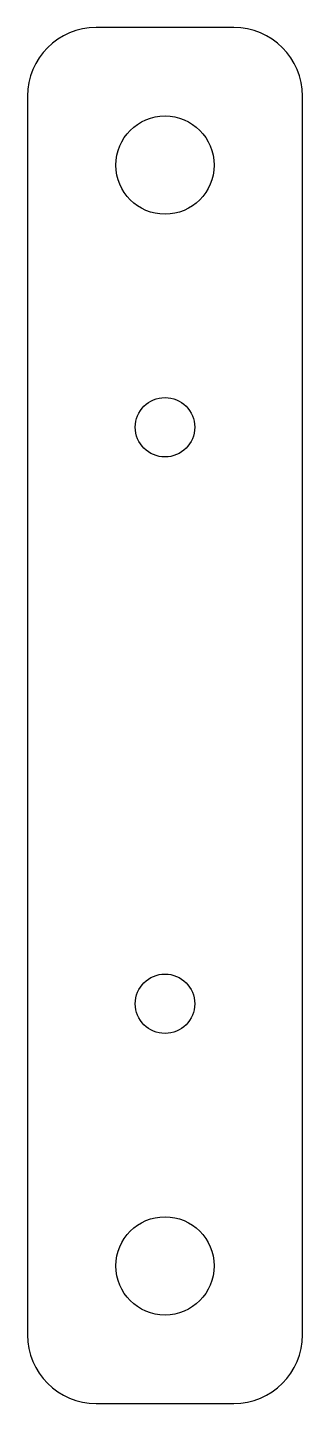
# Model space of a CAD drawing. Extents: x -65 to -45, y -50 to 50.
import ezdxf

# ---------------------------------------------------------------- set-up
doc = ezdxf.new("R2010")
doc.units = 0
doc.header["$MEASUREMENT"] = 0
doc.layers.add('VISIBLE', color=7, linetype='CONTINUOUS')

msp = doc.modelspace()

# ---------------------------------------------------------------- linework, layer by layer
at = {"layer": 'VISIBLE'}
for p, q in [((-50, 50), (-60, 50)), ((-65, 45), (-65, -45)), ((-45, -45), (-45, 45)), ((-60, -50), (-50, -50))]:
    msp.add_line(p, q, dxfattribs=at)
for centre, radius in [((-55, 40), 3.57), ((-55, 20.95), 2.16), ((-55, -20.95), 2.16), ((-55, -40), 3.57)]:
    msp.add_circle(centre, radius, dxfattribs=at)
for centre, start, end in [((-60, 45), 90, 180), ((-50, 45), 0, 90), ((-60, -45), 180, 270), ((-50, -45), 270, 0)]:
    msp.add_arc(centre, 5, start, end, dxfattribs=at)

doc.saveas('drawing.dxf')
